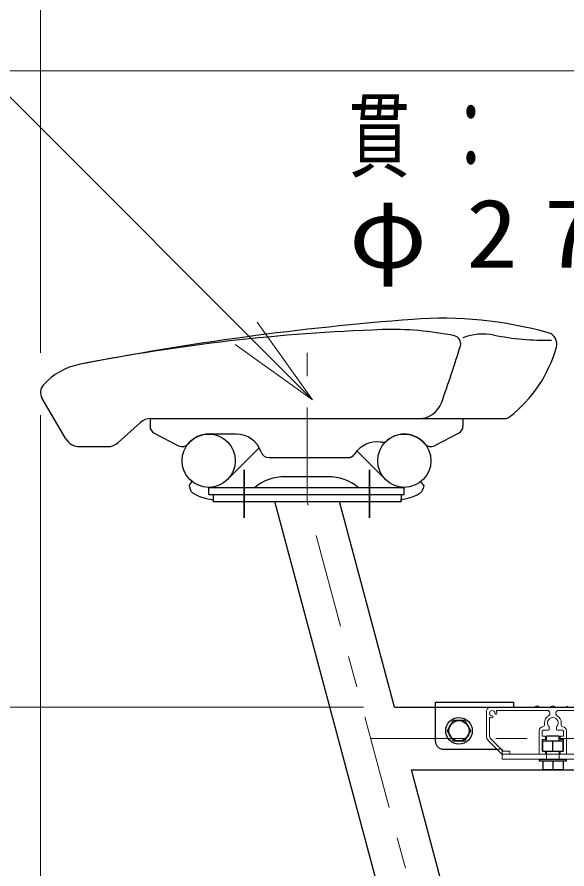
# Model space of a CAD drawing. Units: millimetres on the paper. Extents: x -385 to 0, y -12 to 267.
# Drawn here: x -127.69 to -110.12, y 99.87 to 127.08 of the extents above; entities that cross this region are included whole.
import ezdxf

# ---------------------------------------------------------------- set-up
doc = ezdxf.new("R2010")
doc.units = ezdxf.units.MM
doc.linetypes.add('USER1', pattern=[4.5, 2.5, -2])
doc.linetypes.add('USER2', pattern=[6, 3, -1, 1, -1])
doc.layers.add('LY_1', color=7, linetype='Continuous', lineweight=25)
doc.styles.add('ＭＳ ゴシック', font='')
doc.styles.get('ＭＳ ゴシック').set_extended_font_data('MS Gothic')

# ---------------------------------------------------------------- blocks, each defined once
blk = doc.blocks.new('open_arrow')
at = {"color": 0, "linetype": 'Continuous', "lineweight": -2}
blk.add_lwpolyline([(7.5, 1.25), (0, 0), (7.5, -1.25)], dxfattribs=at)

msp = doc.modelspace()

# ---------------------------------------------------------------- linework, layer by layer
at = {"layer": 'LY_1', "lineweight": 13}
for p, q in [((-126.944, 116.362), (-126.944, 146.037)), ((-118.253, 114.858), (-129.997, 126.602)), ((-92.944, 125.362), (-147.513, 125.362)), ((-126.944, 114.362), (-126.944, 54.002)), ((-116.627, 105.037), (-137.513, 105.037)), ((-112.572, 105.037), (-111.143, 105.037)), ((-111.107, 105.072), (-111.143, 105.037)), ((-111.001, 105.037), (-111.037, 105.072)), ((-111.001, 105.037), (-110.643, 105.037)), ((-110.607, 105.072), (-110.643, 105.037)), ((-110.501, 105.037), (-110.537, 105.072)), ((-110.501, 105.037), (-110.143, 105.037)), ((-110.107, 105.072), (-110.143, 105.037)), ((-112.697, 104.912), (-112.697, 104.14)), ((-112.346, 104.937), (-110.755, 104.937)), ((-109.072, 104.937), (-110.389, 104.937)), ((-112.597, 104.14), (-112.597, 104.686)), ((-110.842, 104.537), (-110.842, 104.462)), ((-110.302, 104.537), (-110.302, 104.462)), ((-111.01, 103.552), (-111.01, 104.287)), ((-110.91, 104.127), (-110.91, 104.287)), ((-110.71, 104.312), (-110.885, 104.312)), ((-110.685, 104.337), (-110.685, 104.403)), ((-110.46, 104.337), (-110.46, 104.403)), ((-110.435, 104.312), (-110.26, 104.312)), ((-110.235, 104.127), (-110.235, 104.287)), ((-110.135, 103.552), (-110.135, 104.287)), ((-112.201, 103.541), (-112.624, 103.964)), ((-112.16, 103.641), (-112.553, 104.034)), ((-110.91, 103.997), (-110.91, 103.652)), ((-110.825, 104.112), (-110.895, 104.112)), ((-110.825, 104.012), (-110.895, 104.012)), ((-110.81, 104.097), (-110.81, 104.027)), ((-110.335, 104.097), (-110.335, 104.027)), ((-110.32, 104.112), (-110.25, 104.112)), ((-110.32, 104.012), (-110.25, 104.012)), ((-110.235, 103.997), (-110.235, 103.652)), ((-112.191, 103.537), (-111.962, 103.537)), ((-112.149, 103.637), (-111.962, 103.637)), ((-111.947, 103.552), (-111.947, 103.622)), ((-110.995, 103.537), (-110.825, 103.537)), ((-110.895, 103.637), (-110.825, 103.637)), ((-110.81, 103.552), (-110.81, 103.622)), ((-110.335, 103.552), (-110.335, 103.622)), ((-110.25, 103.637), (-110.32, 103.637)), ((-110.15, 103.537), (-110.32, 103.537))]:
    msp.add_line(p, q, dxfattribs=at)
at = {"layer": 'LY_1', "linetype": 'USER2', "lineweight": 13}
for p, q in [((-118.424, 111.612), (-118.424, 116.356)), ((-114.25, 96.037), (-118.424, 111.612))]:
    msp.add_line(p, q, dxfattribs=at)
at = {"layer": 'LY_1', "color": 4}
for p, q in [((-126.132, 113.608), (-126.892, 114.896)), ((-124.46, 113.491), (-123.752, 114.132)), ((-123.444, 114.262), (-123.444, 114.014)), ((-123.417, 114.262), (-112.11, 114.262)), ((-113.444, 114.262), (-113.444, 114.014)), ((-123.309, 113.792), (-122.532, 113.39)), ((-120.694, 113.762), (-121.569, 113.762)), ((-113.579, 113.792), (-114.355, 113.39)), ((-125.701, 113.362), (-124.795, 113.362)), ((-119.651, 113.012), (-117.116, 113.012)), ((-121.424, 111.837), (-121.424, 111.612)), ((-115.424, 111.837), (-115.424, 111.612)), ((-121.424, 111.612), (-115.424, 111.612)), ((-114.322, 103.947), (-114.322, 105.197)), ((-114.322, 105.197), (-111.822, 105.197)), ((-111.822, 105.037), (-111.822, 105.197)), ((-114.072, 103.697), (-112.357, 103.697))]:
    msp.add_line(p, q, dxfattribs=at)
at = {"layer": 'LY_1'}
for p, q in [((-120.968, 112.311), (-120.023, 113.255)), ((-115.92, 112.311), (-116.832, 113.223)), ((-117.749, 112.402), (-119.139, 112.402)), ((-122.194, 112.118), (-122.095, 112.244)), ((-122.194, 112.119), (-122.169, 112.021)), ((-114.694, 112.119), (-114.793, 112.244)), ((-114.694, 112.119), (-114.718, 112.021)), ((-121.569, 111.837), (-121.569, 112.062)), ((-121.569, 112.062), (-115.319, 112.062)), ((-121.569, 111.837), (-115.319, 111.837)), ((-115.319, 111.837), (-115.319, 112.062)), ((-115.018, 95.037), (-119.459, 111.612)), ((-115.627, 105.037), (-117.388, 111.612)), ((-115.627, 105.037), (-80.018, 105.037)), ((-113.76, 104.612), (-113.947, 104.287)), ((-113.384, 104.612), (-113.76, 104.612)), ((-113.197, 104.287), (-113.384, 104.612)), ((-113.947, 104.287), (-113.76, 103.962)), ((-113.384, 103.962), (-113.197, 104.287)), ((-113.76, 103.962), (-113.384, 103.962)), ((-110.897, 103.962), (-110.247, 103.962)), ((-110.897, 103.637), (-110.897, 103.962)), ((-110.772, 103.962), (-110.772, 104.117)), ((-110.372, 104.117), (-110.772, 104.117)), ((-110.572, 103.637), (-110.572, 103.962)), ((-110.372, 103.962), (-110.372, 104.117)), ((-110.247, 103.637), (-110.247, 103.962)), ((-110.897, 103.637), (-110.247, 103.637)), ((-110.997, 103.377), (-110.147, 103.377)), ((-110.997, 103.317), (-110.997, 103.377)), ((-110.147, 103.317), (-110.997, 103.317)), ((-110.897, 103.317), (-110.897, 103.052)), ((-110.572, 103.317), (-110.572, 103.052)), ((-110.247, 103.317), (-110.247, 103.052)), ((-110.147, 103.377), (-110.147, 103.317)), ((-115.091, 103.037), (-79.482, 103.037)), ((-113.483, 97.037), (-115.091, 103.037)), ((-110.897, 103.052), (-110.247, 103.052))]:
    msp.add_line(p, q, dxfattribs=at)
at = {"layer": 'LY_1', "color": 4, "linetype": 'USER2', "lineweight": 13}
for p, q in [((-120.444, 112.626), (-120.444, 111.09)), ((-120.424, 112.626), (-120.424, 111.09)), ((-116.444, 112.626), (-116.444, 111.09)), ((-116.424, 112.626), (-116.424, 111.09)), ((-116.394, 104.037), (-78.714, 104.037))]:
    msp.add_line(p, q, dxfattribs=at)
at = {"layer": 'LY_1', "color": 4, "linetype": 'USER1', "lineweight": 13}
for p, q in [((-114.322, 105.037), (-111.822, 105.037)), ((-112.357, 103.697), (-112.197, 103.697)), ((-112.197, 103.537), (-112.197, 103.697))]:
    msp.add_line(p, q, dxfattribs=at)
at = {"layer": 'LY_1', "color": 4, "lineweight": 13}
for p, q in [((-112.197, 103.537), (-97.822, 103.537)), ((-112.197, 103.377), (-112.197, 103.537)), ((-112.197, 103.377), (-97.822, 103.377))]:
    msp.add_line(p, q, dxfattribs=at)
at = {"layer": 'LY_1', "linetype": 'USER1', "lineweight": 13}
for p, q in [((-110.772, 103.637), (-110.772, 103.377)), ((-110.372, 103.637), (-110.372, 103.377))]:
    msp.add_line(p, q, dxfattribs=at)
at = {"layer": 'LY_1'}
for centre, radius in [((-121.569, 112.912), 0.85), ((-115.319, 112.912), 0.85), ((-113.572, 104.287), 0.425), ((-113.572, 104.287), 0.325)]:
    msp.add_circle(centre, radius, dxfattribs=at)
at = {"layer": 'LY_1', "color": 32}
for centre in [(-121.569, 112.912), (-115.319, 112.912)]:
    msp.add_circle(centre, 0.85, dxfattribs=at)
at = {"layer": 'LY_1', "color": 4}
for centre, radius, start, end in [((-108.118, 25.995), 91.693, 94.3365, 101.05761), ((-114.101, 104.891), 12.571, 74.3873, 94.3365), ((-113.944, 56.31), 60.824, 91.96378, 101.15142), ((-115.696, 107.398), 9.706, 78.2267, 91.9638), ((-110.819, 116.637), 0.375, 344.0912, 74.3873), ((-113.767, 116.655), 0.25, 343.0181, 78.2267), ((-112.806, 115.166), 1.793, 78.7048, 111.0333), ((-110.768, 125.371), 8.613, 258.7048, 270.9894), ((-151.949, 128.315), 40.173, 340.2784, 343.0181), ((-114.601, 117.715), 4.308, 307.8719, 344.0912), ((-125.308, 113.956), 2.069, 101.1514, 138.0967), ((-126.569, 115.087), 0.375, 138.0967, 210.5201), ((-114.839, 115.012), 0.75, 270, 340.2784), ((-112.11, 114.512), 0.25, 270, 307.8719), ((-123.417, 113.762), 0.5, 90, 132.1844), ((-123.194, 114.014), 0.25, 180, 242.6239), ((-113.694, 114.014), 0.25, 297.3761, 0), ((-121.569, 112.912), 0.85, 90.0001, 140.4789), ((-120.694, 112.912), 0.85, 18.553, 90.0001), ((-115.319, 112.912), 0.85, 39.5211, 130.3792), ((-125.701, 113.862), 0.5, 210.5201, 270), ((-124.795, 113.862), 0.5, 270, 312.1844), ((-116.194, 112.662), 0.85, 81.5115, 146.9443), ((-116.031, 113.75), 0.25, 261.5117, 310.379), ((-122.417, 113.612), 0.25, 242.6239, 320.4789), ((-114.47, 113.612), 0.25, 219.5211, 297.3761), ((-119.651, 113.262), 0.25, 198.5527, 270), ((-117.116, 113.262), 0.25, 270, 326.9441), ((-114.072, 103.947), 0.25, 180, 270)]:
    msp.add_arc(centre, radius, start, end, dxfattribs=at)
at = {"layer": 'LY_1'}
for centre, radius, start, end in [((-119.669, 112.902), 0.5, 123.6982, 135), ((-119.139, 110.902), 1.5, 90, 129.3457), ((-117.749, 110.902), 1.5, 50.6543, 90), ((-121.927, 112.081), 0.25, 194.0362, 241.6847), ((-121.215, 113.402), 1.75, 241.6846, 262.4989), ((-115.672, 113.402), 1.75, 277.5016, 298.3153), ((-114.961, 112.081), 0.25, 298.3153, 345.9638)]:
    msp.add_arc(centre, radius, start, end, dxfattribs=at)
at = {"layer": 'LY_1', "lineweight": 13}
for centre, radius, start, end in [((-112.572, 104.912), 0.125, 90, 180), ((-111.072, 105.037), 0.05, 45, 135), ((-110.572, 105.037), 0.05, 45, 135), ((-112.51, 104.849), 0.0875, 0.2575, 269.7425), ((-112.51, 104.731), 0.0312, 269.7425, 89.7425), ((-112.391, 104.85), 0.0312, 180.2575, 0.2575), ((-112.346, 104.912), 0.025, 90, 200.9248), ((-112.51, 104.849), 0.15, 0.2575, 20.9248), ((-110.572, 104.537), 0.27, 120.5584, 180), ((-110.755, 104.847), 0.09, 300.5584, 90), ((-110.389, 104.847), 0.09, 90, 239.4416), ((-110.572, 104.537), 0.27, 0, 59.4416), ((-112.572, 104.686), 0.025, 69.0752, 180), ((-112.51, 104.849), 0.15, 249.0752, 269.7425), ((-110.572, 104.537), 0.17, 313.566, 226.434), ((-110.885, 104.287), 0.125, 92.4563, 180), ((-110.885, 104.287), 0.025, 90, 180), ((-110.892, 104.462), 0.05, 272.4563, 0), ((-110.71, 104.337), 0.025, 270, 0), ((-110.7, 104.403), 0.015, 0, 46.434), ((-110.445, 104.403), 0.015, 133.566, 180), ((-110.435, 104.337), 0.025, 180, 270), ((-110.252, 104.462), 0.05, 180, 267.5437), ((-110.26, 104.287), 0.025, 0, 90), ((-110.26, 104.287), 0.125, 0, 87.5437), ((-112.447, 104.14), 0.25, 180, 225), ((-112.447, 104.14), 0.15, 180, 225), ((-110.895, 104.127), 0.015, 180, 270), ((-110.895, 103.997), 0.015, 90, 180), ((-110.825, 104.097), 0.015, 0, 90), ((-110.825, 104.027), 0.015, 270, 0), ((-110.32, 104.097), 0.015, 90, 180), ((-110.32, 104.027), 0.015, 180, 270), ((-110.25, 104.127), 0.015, 270, 0), ((-110.25, 103.997), 0.015, 0, 90), ((-112.191, 103.552), 0.015, 225, 270), ((-112.149, 103.652), 0.015, 225, 270), ((-111.962, 103.622), 0.015, 0, 90), ((-111.962, 103.552), 0.015, 270, 0), ((-110.995, 103.552), 0.015, 180, 270), ((-110.895, 103.652), 0.015, 180, 270), ((-110.825, 103.622), 0.015, 0, 90), ((-110.825, 103.552), 0.015, 270, 0), ((-110.32, 103.622), 0.015, 90, 180), ((-110.32, 103.552), 0.015, 180, 270), ((-110.25, 103.652), 0.015, 270, 0), ((-110.15, 103.552), 0.015, 270, 0)]:
    msp.add_arc(centre, radius, start, end, dxfattribs=at)

# ---------------------------------------------------------------- block references
at = {"layer": 'LY_1', "lineweight": 13, "xscale": 0.4, "yscale": 0.4, "rotation": 135}
msp.add_blockref('open_arrow', (-118.253, 114.858), dxfattribs=at)

# ---------------------------------------------------------------- texts
at = {"layer": 'LY_1', "char_height": 2.199, "attachment_point": 4, "style": 'ＭＳ ゴシック'}
for s, insert in [('\\T1.5;\\W0.65;貫：', (-117.091, 123.175)), ('\\T1.5;\\W1.1;φ27.2×2.3', (-117.091, 119.875))]:
    msp.add_mtext(s, dxfattribs=dict(at, insert=insert))

doc.saveas('drawing.dxf')
